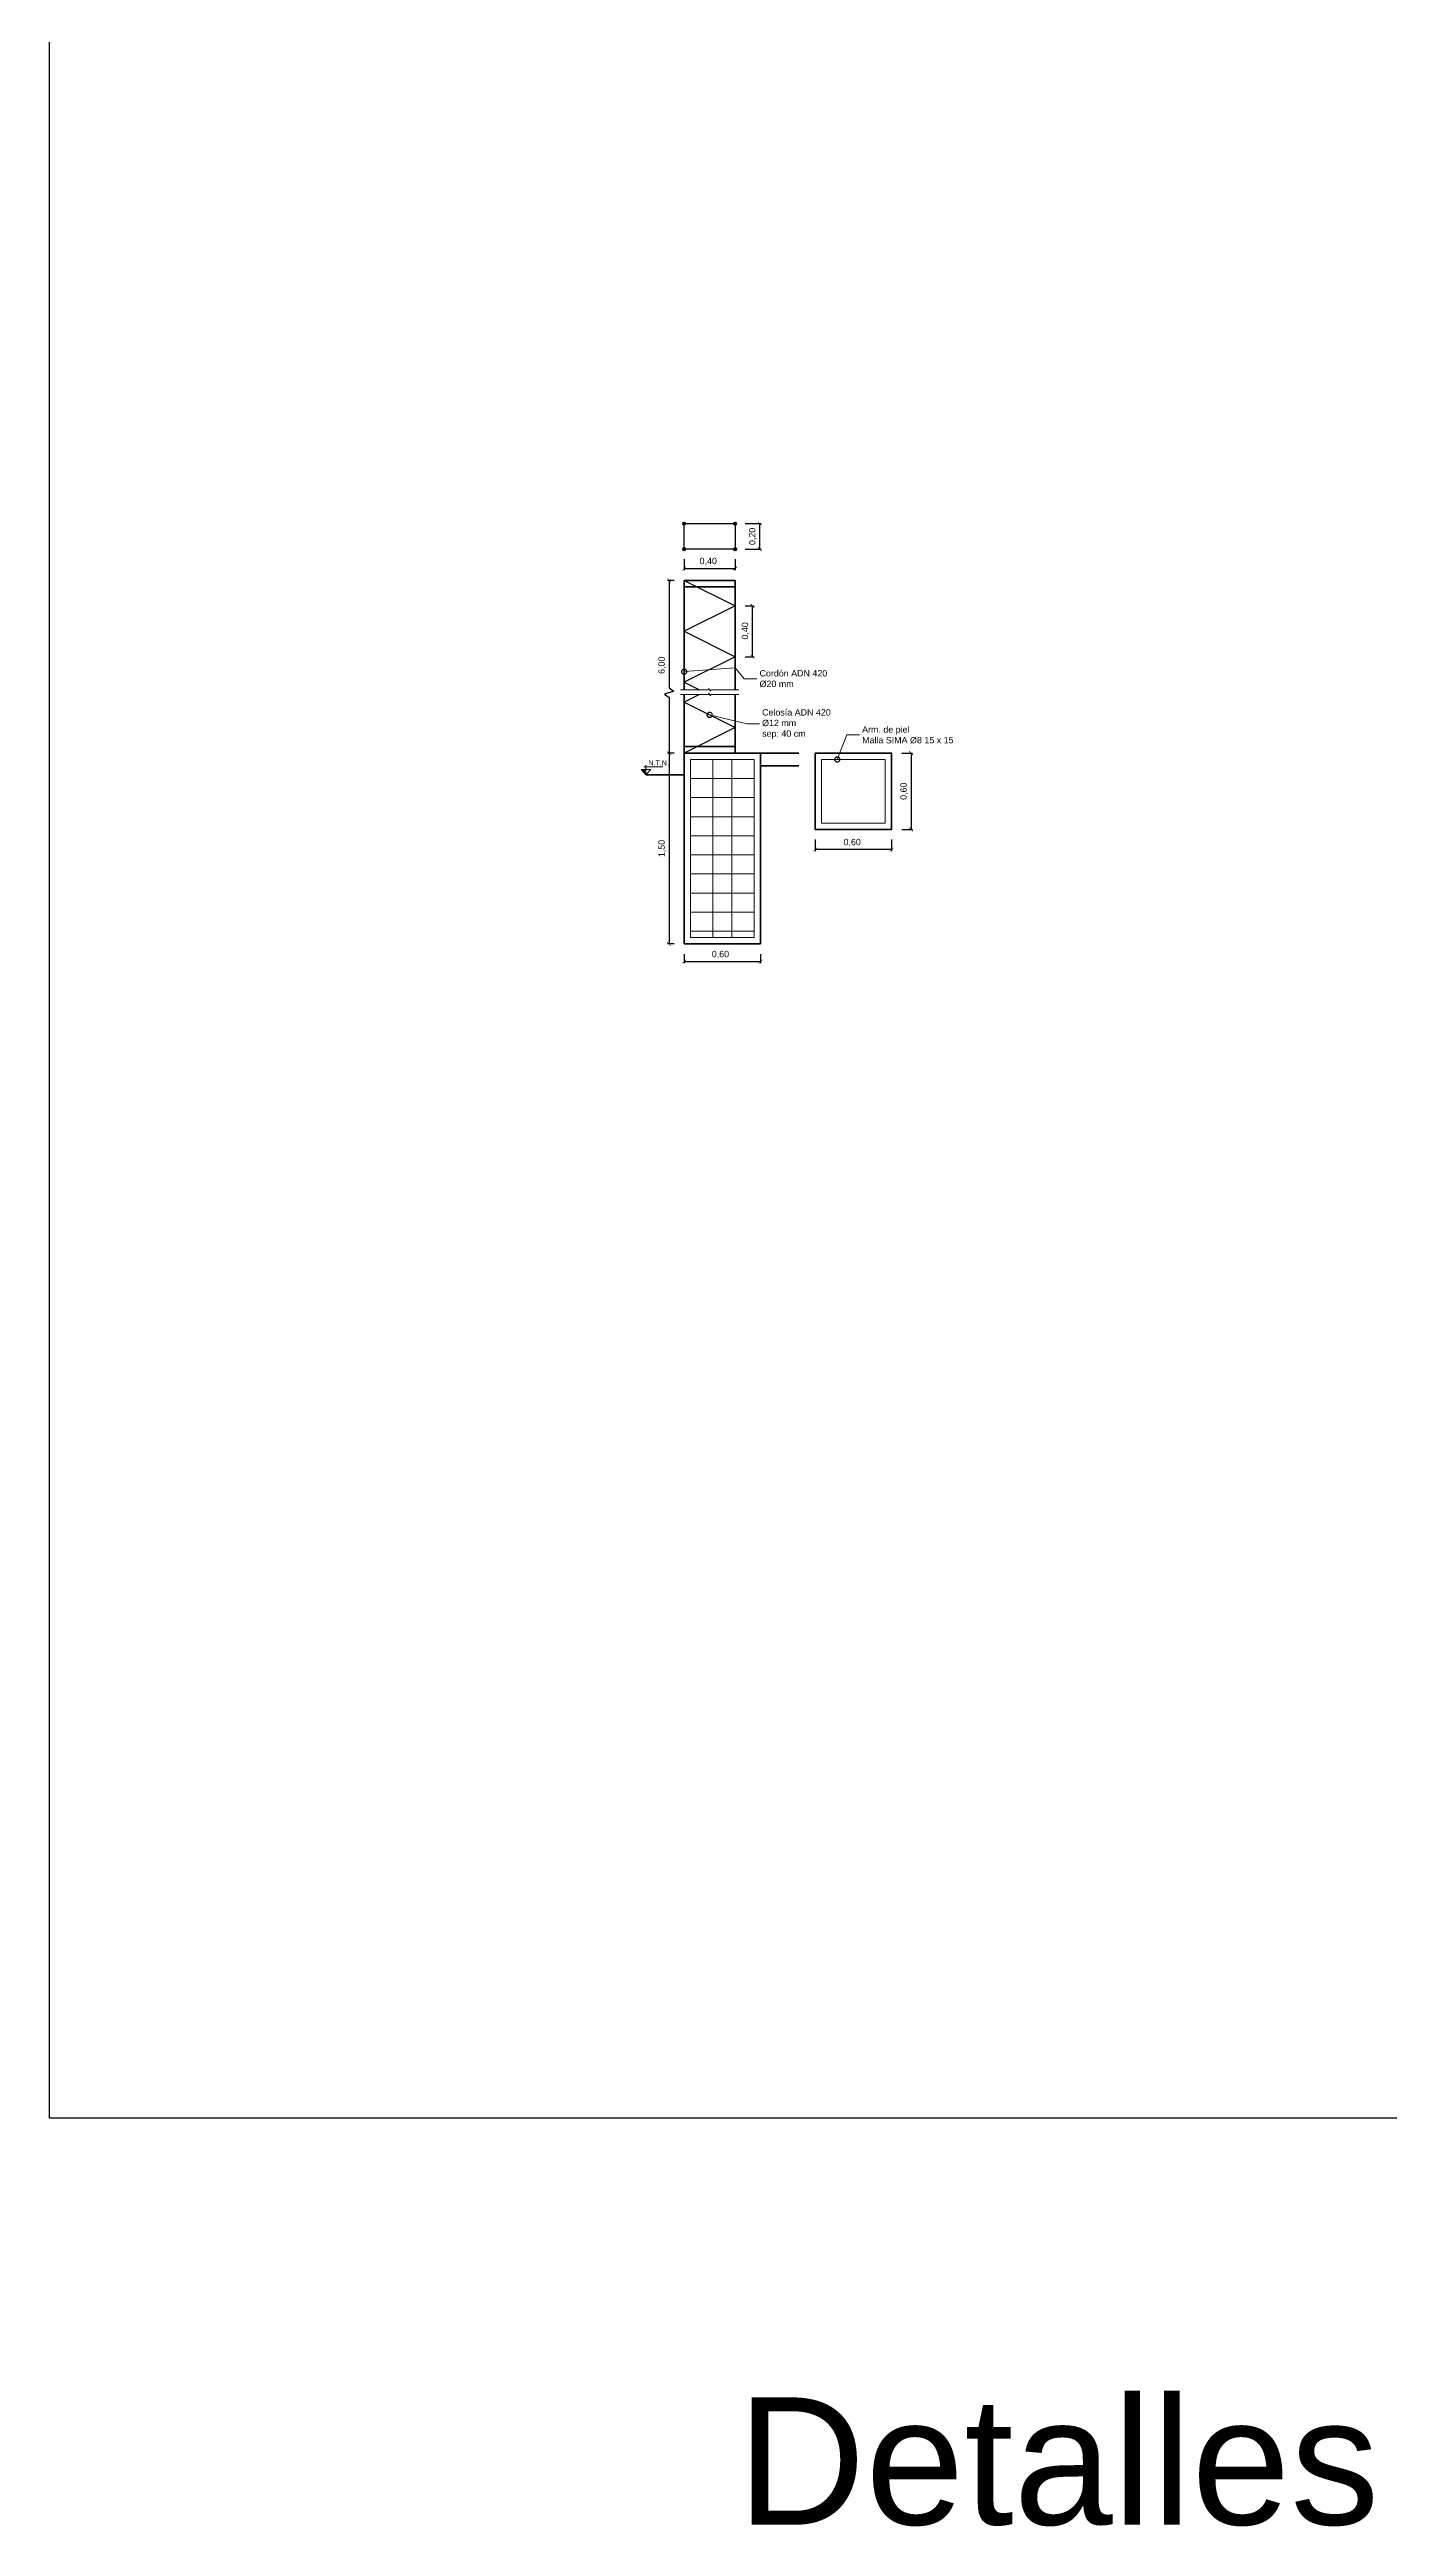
# Model space of a CAD drawing. Header units: millimetres. Extents: x 265 to 853, y -178 to 32.
# Drawn here: x 654.64 to 665.17, y -137.98 to -118.51 of the extents above; entities that cross this region are included whole.
import ezdxf
from ezdxf import colors
from ezdxf.entities.mleader import LeaderData, LeaderLine
from ezdxf.math import Vec2, Vec3

# ---------------------------------------------------------------- set-up
doc = ezdxf.new("R2010")
doc.units = ezdxf.units.MM
doc.header["$LTSCALE"] = 0.1
doc.header["$MEASUREMENT"] = 0
doc.header["$PDMODE"] = 3
doc.header["$PDSIZE"] = 0.1
doc.layers.get('DEFPOINTS').update_dxf_attribs({"color": 1})
doc.layers.add('00_EST_ARMADURA', color=1, linetype='Continuous', lineweight=13, true_color=0xff0000)
for name, color, linetype, lineweight in [('00_EST_COL_DIAG', 1, 'Continuous', 25), ('00_EST_Columna', 3, 'Continuous', 35), ('00_EST_Cotas', 6, 'Continuous', 9), ('00_EST_FUNDACION', 2, 'Continuous', 35), ('00_EST_Piso', 7, 'Continuous', 50), ('00_EST_TEXTO', 6, 'Continuous', 9)]:
    doc.layers.add(name, color=color, linetype=linetype, lineweight=lineweight)
doc.layers.add('00_EST_NoImprimir', color=1, linetype='Continuous', plot=False)
doc.styles.add('1 en 100', font='romans.shx', dxfattribs={"height": 0.17})
doc.styles.add('Arial1_50', font='arial.ttf', dxfattribs={"height": 0.05})
doc.styles.add('Arial20', font='arial.ttf', dxfattribs={"height": 0.2})
doc.dimstyles.new('Cota 1-25-Andres', dxfattribs={"dimtxt": 0.05, "dimasz": 0.03, "dimexe": 0.012, "dimexo": 0.08, "dimgap": 0.025, "dimtad": 1, "dimzin": 0, "dimtxsty": 'Arial1_50', "dimblk1": 'ARCHTICK', "dimblk2": 'ARCHTICK', "dimsah": 1, "dimcen": 0.09, "dimclrd": 256, "dimclre": 256, "dimclrt": 256, "dimazin": 0, "dimtfac": 1, "dimtofl": 0, "dimtmove": 0, "dimatfit": 3, "dimldrblk": 'ARCHTICK', "dimfxl": 1, "dimtolj": 1, "dimtzin": 0, "dimarcsym": 0})

# ---------------------------------------------------------------- blocks, each defined once
blk = doc.blocks.new('_ARCHTICK')
at = {"color": 0, "linetype": 'ByBlock', "const_width": 0.15}
blk.add_lwpolyline([(-0.5, -0.5), (0.5, 0.5)], dxfattribs=at)
blk = doc.blocks.new('*D92')
at = {"layer": '00_EST_Cotas', "lineweight": -2, "transparency": 16777216}
for p, q in [((659.626, -122.519), (659.626, -122.604)), ((659.626, -122.592), (660.026, -122.592)), ((660.026, -122.519), (660.026, -122.604))]:
    blk.add_line(p, q, dxfattribs=at)
at = {"layer": 'DEFPOINTS', "color": 0, "transparency": 16777216}
for p in [(659.626, -122.439), (660.026, -122.439), (660.026, -122.592)]:
    blk.add_point(p, dxfattribs=at)
at = {"layer": '00_EST_Cotas', "lineweight": -2, "transparency": 16777216, "xscale": 0.03, "yscale": 0.03, "zscale": 0.03, "rotation": 180}
blk.add_blockref('_ARCHTICK', (659.626, -122.592), dxfattribs=at)
at = {"layer": '00_EST_Cotas', "lineweight": -2, "transparency": 16777216, "xscale": 0.03, "yscale": 0.03, "zscale": 0.03}
blk.add_blockref('_ARCHTICK', (660.026, -122.592), dxfattribs=at)
at = {"layer": '00_EST_Cotas', "transparency": 16777216, "insert": (659.815, -122.537), "char_height": 0.05, "attachment_point": 5, "style": 'Arial1_50'}
blk.add_mtext('\\A1;0,40', dxfattribs=at)
blk = doc.blocks.new('*D93')
at = {"layer": '00_EST_Cotas', "lineweight": -2, "transparency": 16777216}
for p, q in [((660.106, -122.239), (660.232, -122.239)), ((660.22, -122.439), (660.22, -122.239)), ((660.106, -122.439), (660.232, -122.439))]:
    blk.add_line(p, q, dxfattribs=at)
at = {"layer": 'DEFPOINTS', "color": 0, "transparency": 16777216}
for p in [(660.026, -122.239), (660.22, -122.239), (660.026, -122.439)]:
    blk.add_point(p, dxfattribs=at)
at = {"layer": '00_EST_Cotas', "lineweight": -2, "transparency": 16777216, "xscale": 0.03, "yscale": 0.03, "zscale": 0.03}
for p, rotation in [((660.22, -122.239), 90), ((660.22, -122.439), 270)]:
    blk.add_blockref('_ARCHTICK', p, dxfattribs=dict(at, rotation=rotation))
at = {"layer": '00_EST_Cotas', "transparency": 16777216, "insert": (660.165, -122.339), "char_height": 0.05, "attachment_point": 5, "rotation": 90, "style": 'Arial1_50'}
blk.add_mtext('\\A1;0,20', dxfattribs=at)
blk = doc.blocks.new('*D94')
at = {"layer": '00_EST_Cotas', "lineweight": -2, "transparency": 16777216}
for p, q in [((660.106, -122.885), (660.175, -122.885)), ((660.163, -123.285), (660.163, -122.885)), ((660.106, -123.285), (660.175, -123.285))]:
    blk.add_line(p, q, dxfattribs=at)
at = {"layer": 'DEFPOINTS', "color": 0, "transparency": 16777216}
for p in [(660.026, -122.885), (660.163, -122.885), (660.026, -123.285)]:
    blk.add_point(p, dxfattribs=at)
at = {"layer": '00_EST_Cotas', "lineweight": -2, "transparency": 16777216, "xscale": 0.03, "yscale": 0.03, "zscale": 0.03}
for p, rotation in [((660.163, -122.885), 90), ((660.163, -123.285), 270)]:
    blk.add_blockref('_ARCHTICK', p, dxfattribs=dict(at, rotation=rotation))
at = {"layer": '00_EST_Cotas', "transparency": 16777216, "insert": (660.108, -123.082), "char_height": 0.05, "attachment_point": 5, "rotation": 90, "style": 'Arial1_50'}
blk.add_mtext('\\A1;0,40', dxfattribs=at)
blk = doc.blocks.new('*D95')
at = {"layer": '00_EST_Cotas', "lineweight": -2, "transparency": 16777216}
for p, q in [((659.546, -122.685), (659.496, -122.685)), ((659.508, -122.685), (659.508, -123.53)), ((659.545, -123.555), (659.47, -123.58)), ((659.47, -123.58), (659.508, -123.605)), ((659.508, -123.53), (659.545, -123.555)), ((659.508, -123.605), (659.508, -124.042)), ((659.546, -124.042), (659.496, -124.042))]:
    blk.add_line(p, q, dxfattribs=at)
at = {"layer": 'DEFPOINTS', "color": 0, "transparency": 16777216}
for p in [(659.626, -122.685), (659.508, -124.042), (659.626, -124.042)]:
    blk.add_point(p, dxfattribs=at)
at = {"layer": '00_EST_Cotas', "lineweight": -2, "transparency": 16777216, "xscale": 0.03, "yscale": 0.03, "zscale": 0.03}
for p, rotation in [((659.508, -122.685), 90), ((659.508, -124.042), 270)]:
    blk.add_blockref('_ARCHTICK', p, dxfattribs=dict(at, rotation=rotation))
at = {"layer": '00_EST_Cotas', "transparency": 16777216, "insert": (659.453, -123.352), "char_height": 0.05, "attachment_point": 5, "rotation": 90, "style": 'Arial1_50'}
blk.add_mtext('\\A1;6,00', dxfattribs=at)
blk = doc.blocks.new('*D97')
at = {"layer": '00_EST_Cotas', "lineweight": -2, "transparency": 16777216}
for p, q in [((659.546, -124.042), (659.496, -124.042)), ((659.508, -124.042), (659.508, -125.542)), ((659.546, -125.542), (659.496, -125.542))]:
    blk.add_line(p, q, dxfattribs=at)
at = {"layer": 'DEFPOINTS', "color": 0, "transparency": 16777216}
for p in [(659.626, -124.042), (659.508, -125.542), (659.626, -125.542)]:
    blk.add_point(p, dxfattribs=at)
at = {"layer": '00_EST_Cotas', "lineweight": -2, "transparency": 16777216, "xscale": 0.03, "yscale": 0.03, "zscale": 0.03}
for p, rotation in [((659.508, -124.042), 90), ((659.508, -125.542), 270)]:
    blk.add_blockref('_ARCHTICK', p, dxfattribs=dict(at, rotation=rotation))
at = {"layer": '00_EST_Cotas', "transparency": 16777216, "insert": (659.453, -124.792), "char_height": 0.05, "attachment_point": 5, "rotation": 90, "style": 'Arial1_50'}
blk.add_mtext('\\A1;1,50', dxfattribs=at)
blk = doc.blocks.new('*D98')
at = {"layer": '00_EST_Cotas', "lineweight": -2, "transparency": 16777216}
for p, q in [((659.626, -125.622), (659.626, -125.693)), ((659.626, -125.681), (660.226, -125.681)), ((660.226, -125.622), (660.226, -125.693))]:
    blk.add_line(p, q, dxfattribs=at)
at = {"layer": 'DEFPOINTS', "color": 0, "transparency": 16777216}
for p in [(659.626, -125.542), (660.226, -125.542), (660.226, -125.681)]:
    blk.add_point(p, dxfattribs=at)
at = {"layer": '00_EST_Cotas', "lineweight": -2, "transparency": 16777216, "xscale": 0.03, "yscale": 0.03, "zscale": 0.03, "rotation": 180}
blk.add_blockref('_ARCHTICK', (659.626, -125.681), dxfattribs=at)
at = {"layer": '00_EST_Cotas', "lineweight": -2, "transparency": 16777216, "xscale": 0.03, "yscale": 0.03, "zscale": 0.03}
blk.add_blockref('_ARCHTICK', (660.226, -125.681), dxfattribs=at)
at = {"layer": '00_EST_Cotas', "transparency": 16777216, "insert": (659.911, -125.626), "char_height": 0.05, "attachment_point": 5, "style": 'Arial1_50'}
blk.add_mtext('\\A1;0,60', dxfattribs=at)
blk = doc.blocks.new('*D99')
at = {"layer": '00_EST_Cotas', "lineweight": -2, "transparency": 16777216}
for p, q in [((660.655, -124.722), (660.655, -124.813)), ((661.255, -124.722), (661.255, -124.813)), ((661.255, -124.801), (660.655, -124.801))]:
    blk.add_line(p, q, dxfattribs=at)
at = {"layer": 'DEFPOINTS', "color": 0, "transparency": 16777216}
for p in [(660.655, -124.642), (661.255, -124.642), (660.655, -124.801)]:
    blk.add_point(p, dxfattribs=at)
at = {"layer": '00_EST_Cotas', "lineweight": -2, "transparency": 16777216, "xscale": 0.03, "yscale": 0.03, "zscale": 0.03, "rotation": 180}
blk.add_blockref('_ARCHTICK', (660.655, -124.801), dxfattribs=at)
at = {"layer": '00_EST_Cotas', "lineweight": -2, "transparency": 16777216, "xscale": 0.03, "yscale": 0.03, "zscale": 0.03}
blk.add_blockref('_ARCHTICK', (661.255, -124.801), dxfattribs=at)
at = {"layer": '00_EST_Cotas', "transparency": 16777216, "insert": (660.946, -124.746), "char_height": 0.05, "attachment_point": 5, "style": 'Arial1_50'}
blk.add_mtext('\\A1;0,60', dxfattribs=at)
blk = doc.blocks.new('*D100')
at = {"layer": '00_EST_Cotas', "lineweight": -2, "transparency": 16777216}
for p, q in [((661.335, -124.042), (661.421, -124.042)), ((661.409, -124.042), (661.409, -124.642)), ((661.335, -124.642), (661.421, -124.642))]:
    blk.add_line(p, q, dxfattribs=at)
at = {"layer": 'DEFPOINTS', "color": 0, "transparency": 16777216}
for p in [(661.255, -124.042), (661.255, -124.642), (661.409, -124.642)]:
    blk.add_point(p, dxfattribs=at)
at = {"layer": '00_EST_Cotas', "lineweight": -2, "transparency": 16777216, "xscale": 0.03, "yscale": 0.03, "zscale": 0.03}
for p, rotation in [((661.409, -124.042), 90), ((661.409, -124.642), 270)]:
    blk.add_blockref('_ARCHTICK', p, dxfattribs=dict(at, rotation=rotation))
at = {"layer": '00_EST_Cotas', "transparency": 16777216, "insert": (661.354, -124.342), "char_height": 0.05, "attachment_point": 5, "rotation": 90, "style": 'Arial1_50'}
blk.add_mtext('\\A1;0,60', dxfattribs=at)
blk = doc.blocks.new('_DotSmall')
at = {"color": 0, "linetype": 'ByBlock', "const_width": 0.5}
blk.add_lwpolyline([(-0.0625, 0, 1), (0.0625, 0, 1)], format="xyb", close=True, dxfattribs=at)
blk = doc.blocks.new('cotaNivel')
at = {"layer": '00_EST_Cotas', "transparency": 33554687}
h = blk.add_hatch(color=256, dxfattribs=at)
h.dxf.hatch_style = 1
h.paths.add_polyline_path([(328.514, -103.488), (328.327, -103.488), (328.514, -103.697)])
at = {"layer": '00_EST_Cotas'}
for p, q in [((328.435, -103.386), (329.174, -103.386)), ((328.514, -103.697), (328.514, -103.322))]:
    blk.add_line(p, q, dxfattribs=at)
blk.add_lwpolyline([(328.514, -103.697), (328.701, -103.488), (328.327, -103.488)], close=True, dxfattribs=at)

msp = doc.modelspace()

# ---------------------------------------------------------------- linework, layer by layer
at = {"layer": '00_EST_ARMADURA'}
for p, q in [((659.676, -125.492), (659.676, -124.092)), ((659.676, -124.092), (660.176, -124.092)), ((659.851, -125.492), (659.851, -124.092)), ((660.001, -125.492), (660.001, -124.092)), ((660.176, -124.092), (660.176, -125.492)), ((659.676, -124.242), (660.176, -124.242)), ((659.676, -124.392), (660.176, -124.392)), ((659.676, -124.542), (660.176, -124.542)), ((659.676, -124.692), (660.176, -124.692)), ((659.676, -124.842), (660.176, -124.842)), ((659.676, -124.992), (660.176, -124.992)), ((659.676, -125.142), (660.176, -125.142)), ((659.676, -125.292), (660.176, -125.292)), ((659.676, -125.442), (660.176, -125.442)), ((660.176, -125.492), (659.676, -125.492))]:
    msp.add_line(p, q, dxfattribs=at)
msp.add_lwpolyline([(660.705, -124.092), (661.205, -124.092), (661.205, -124.592), (660.705, -124.592)], close=True, dxfattribs=at)
at = {"layer": '00_EST_COL_DIAG'}
msp.add_lwpolyline([(659.626, -122.239), (660.026, -122.239), (660.026, -122.439), (659.626, -122.439)], close=True, dxfattribs=at)
for points in [[(659.626, -122.685), (660.026, -122.885), (659.626, -123.085), (660.026, -123.285), (659.626, -123.485), (659.747, -123.545)], [(659.747, -123.581), (659.626, -123.642), (660.026, -123.842), (659.626, -124.042)]]:
    msp.add_lwpolyline(points, dxfattribs=at)
at = {"layer": '00_EST_Columna'}
for p, q in [((659.626, -122.685), (660.026, -122.685)), ((659.626, -123.545), (659.626, -122.685)), ((659.626, -122.736), (660.026, -122.736)), ((660.026, -123.545), (660.026, -122.685)), ((659.626, -124.042), (659.626, -123.581)), ((660.026, -124.042), (660.026, -123.581)), ((659.626, -123.991), (660.026, -123.991)), ((659.626, -124.042), (660.026, -124.042))]:
    msp.add_line(p, q, dxfattribs=at)
for centre in [(659.626, -122.239), (660.026, -122.239), (659.626, -122.439), (660.026, -122.439)]:
    msp.add_circle(centre, 0.01, dxfattribs=at)
at = {"layer": '00_EST_Cotas'}
for p, q in [((659.596, -123.545), (659.815, -123.545)), ((659.596, -123.581), (659.815, -123.581)), ((659.837, -123.545), (660.056, -123.545)), ((659.837, -123.581), (660.056, -123.581))]:
    msp.add_line(p, q, dxfattribs=at)
for points in [[(659.815, -123.545), (659.822, -123.534), (659.83, -123.556), (659.837, -123.545)], [(659.815, -123.581), (659.822, -123.57), (659.83, -123.593), (659.837, -123.581)]]:
    msp.add_lwpolyline(points, dxfattribs=at)
at = {"layer": '00_EST_FUNDACION'}
for p, q in [((659.626, -124.042), (660.226, -124.042)), ((659.626, -125.542), (659.626, -124.042)), ((660.226, -124.042), (660.226, -125.542)), ((660.226, -125.542), (659.626, -125.542))]:
    msp.add_line(p, q, dxfattribs=at)
msp.add_lwpolyline([(660.655, -124.042), (661.255, -124.042), (661.255, -124.642), (660.655, -124.642)], close=True, dxfattribs=at)
at = {"layer": '00_EST_NoImprimir'}
msp.add_lwpolyline([(654.639, -110.758), (695.385, -110.758), (695.385, -134.77), (654.639, -134.77)], close=True, dxfattribs=at)
at = {"layer": '00_EST_Piso'}
for p, q in [((660.226, -124.042), (660.526, -124.042)), ((660.226, -124.142), (660.526, -124.142)), ((659.326, -124.212), (659.626, -124.212))]:
    msp.add_line(p, q, dxfattribs=at)

# ---------------------------------------------------------------- block references
at = {"layer": '00_EST_Cotas', "xscale": 0.2, "yscale": 0.2, "zscale": 0.2}
msp.add_blockref('cotaNivel', (593.623, -103.473), dxfattribs=at)

# ---------------------------------------------------------------- texts
at = {"layer": '00_EST_Cotas', "insert": (659.344, -124.099), "char_height": 0.04, "attachment_point": 1, "style": '1 en 100'}
msp.add_mtext_dynamic_manual_height_columns('{\\fArial|b0|i0|c0|p34;N.T.N.}', width=0.24339, gutter_width=0.17, heights=[0], dxfattribs=at)
at = {"layer": '00_EST_TEXTO', "insert": (660.041, -136.965), "char_height": 1, "attachment_point": 1, "style": 'Arial1_50'}
msp.add_mtext_dynamic_manual_height_columns('Detalles', width=15.00094, gutter_width=0.25, heights=[0], dxfattribs=at)

# ---------------------------------------------------------------- dimensions: what is measured, and where the dimension line sits
at = {"layer": '00_EST_Cotas'}
for base, p1, p2, text, picture, middle in [((660.22, -122.239), (660.026, -122.439), (660.026, -122.239), '0,20', '*D93', (660.22, -122.339)), ((659.508, -124.042), (659.626, -122.685), (659.626, -124.042), '6,00', '*D95', (659.508, -123.352)), ((660.163, -122.885), (660.026, -123.285), (660.026, -122.885), '0,40', '*D94', (660.163, -123.082)), ((661.409, -124.642), (661.255, -124.042), (661.255, -124.642), '0,60', '*D100', (661.409, -124.342))]:
    dim = msp.add_linear_dim(base=base, p1=p1, p2=p2, angle=90, text=text, dimstyle='Cota 1-25-Andres', dxfattribs=at)
    dim.commit()
    dim.dimension.update_dxf_attribs({"geometry": picture, "text_midpoint": middle, "dimtype": 160})
for base, p1, p2, text, picture, middle in [((660.026, -122.592), (659.626, -122.439), (660.026, -122.439), '0,40', '*D92', (659.815, -122.592)), ((660.655, -124.801), (661.255, -124.642), (660.655, -124.642), '0,60', '*D99', (660.946, -124.801)), ((660.226, -125.681), (659.626, -125.542), (660.226, -125.542), '0,60', '*D98', (659.911, -125.681))]:
    dim = msp.add_linear_dim(base=base, p1=p1, p2=p2, text=text, dimstyle='Cota 1-25-Andres', dxfattribs=at)
    dim.commit()
    dim.dimension.update_dxf_attribs({"geometry": picture, "text_midpoint": middle, "dimtype": 160})
dim = msp.add_linear_dim(base=(659.508, -125.542), p1=(659.626, -124.042), p2=(659.626, -125.542), angle=90, text='1,50', dimstyle='Cota 1-25-Andres', dxfattribs=at)
dim.commit()
dim.dimension.update_dxf_attribs({"geometry": '*D97', "text_midpoint": (659.453, -124.792)})

# ---------------------------------------------------------------- leaders
at = {"layer": '00_EST_TEXTO'}
ml = msp.add_multileader_mtext('Standard', dxfattribs=at)
ml.set_content('Cordón ADN 420\\P%%C20 mm ', color=2, style='Arial20')
ml.set_leader_properties(color=256, linetype='ByLayer', lineweight=-1)
ml.set_arrow_properties(name='DOTSMALL')
ml.build(insert=Vec2(0, 0))
ml.multileader.update_dxf_attribs({"text_left_attachment_type": 2, "text_right_attachment_type": 2, "dogleg_length": 0.1, "arrow_head_size": 0.08})
ctx = ml.context
ctx.base_point, ctx.char_height, ctx.arrow_head_size, ctx.landing_gap_size, ctx.plane_origin = Vec3(660.198, -123.459), 0.05, 0.08, 0.02, Vec3(660.064, -123.374)
ctx.left_attachment, ctx.right_attachment = 2, 2
notes = []
notes.append((ctx, [(0, (1, 1, 0), (660.098, -123.459), (1, 0), 0.1, [(0, [(659.626, -123.402), (660.026, -123.372)], 0, [])])]))
ctx.mtext.insert, ctx.mtext.flow_direction = Vec3(660.218, -123.39), 5
ml = msp.add_multileader_mtext('Standard', dxfattribs=at)
ml.set_content('Celosía ADN 420\\P%%C12 mm\\Psep: 40 cm', color=2, style='Arial20')
ml.set_leader_properties(color=256, linetype='ByLayer', lineweight=-1)
ml.set_arrow_properties(name='DOTSMALL')
ml.build(insert=Vec2(0, 0))
ml.multileader.update_dxf_attribs({"text_left_attachment_type": 2, "text_right_attachment_type": 2, "dogleg_length": 0.1, "arrow_head_size": 0.08})
ctx = ml.context
ctx.base_point, ctx.char_height, ctx.arrow_head_size, ctx.landing_gap_size, ctx.plane_origin = Vec3(660.218, -123.813), 0.05, 0.08, 0.02, Vec3(660.035, -123.628)
ctx.left_attachment, ctx.right_attachment = 2, 2
notes.append((ctx, [(0, (1, 1, 0), (660.118, -123.813), (1, 0), 0.1, [(0, [(659.826, -123.742)], 0, [])])]))
ctx.mtext.insert, ctx.mtext.flow_direction = Vec3(660.238, -123.697), 5
ml = msp.add_multileader_mtext('Standard', dxfattribs=at)
ml.set_content('Arm. de piel\\PMalla SIMA %%C8 15 x 15', color=2, style='Arial20')
ml.set_leader_properties(color=256, linetype='ByLayer', lineweight=-1)
ml.set_arrow_properties(name='DOTSMALL')
ml.build(insert=Vec2(0, 0))
ml.multileader.update_dxf_attribs({"text_left_attachment_type": 2, "text_right_attachment_type": 2, "dogleg_length": 0.1, "arrow_head_size": 0.08})
ctx = ml.context
ctx.base_point, ctx.char_height, ctx.arrow_head_size, ctx.landing_gap_size, ctx.plane_origin = Vec3(661.004, -123.9), 0.05, 0.08, 0.02, Vec3(660.829, -124.092)
ctx.left_attachment, ctx.right_attachment = 2, 2
notes.append((ctx, [(0, (1, 1, 0), (660.904, -123.9), (1, 0), 0.1, [(0, [(660.829, -124.092)], 0, [])])]))
ctx.mtext.insert, ctx.mtext.flow_direction = Vec3(661.024, -123.832), 5
for ctx, leaders in notes:
    for number, flags, end, landing, length, lines in leaders:
        leader = LeaderData()
        leader.index, (leader.has_last_leader_line, leader.has_dogleg_vector, leader.attachment_direction) = number, flags
        leader.last_leader_point, leader.dogleg_vector, leader.dogleg_length = Vec3(end), Vec3(landing), length
        for number, points, colour, breaks in lines:
            line = LeaderLine()
            line.index, line.vertices, line.color, line.breaks = number, Vec3.list(points), colors.encode_raw_color(colour), breaks
            leader.lines.append(line)
        ctx.leaders.append(leader)

doc.saveas('drawing.dxf')
